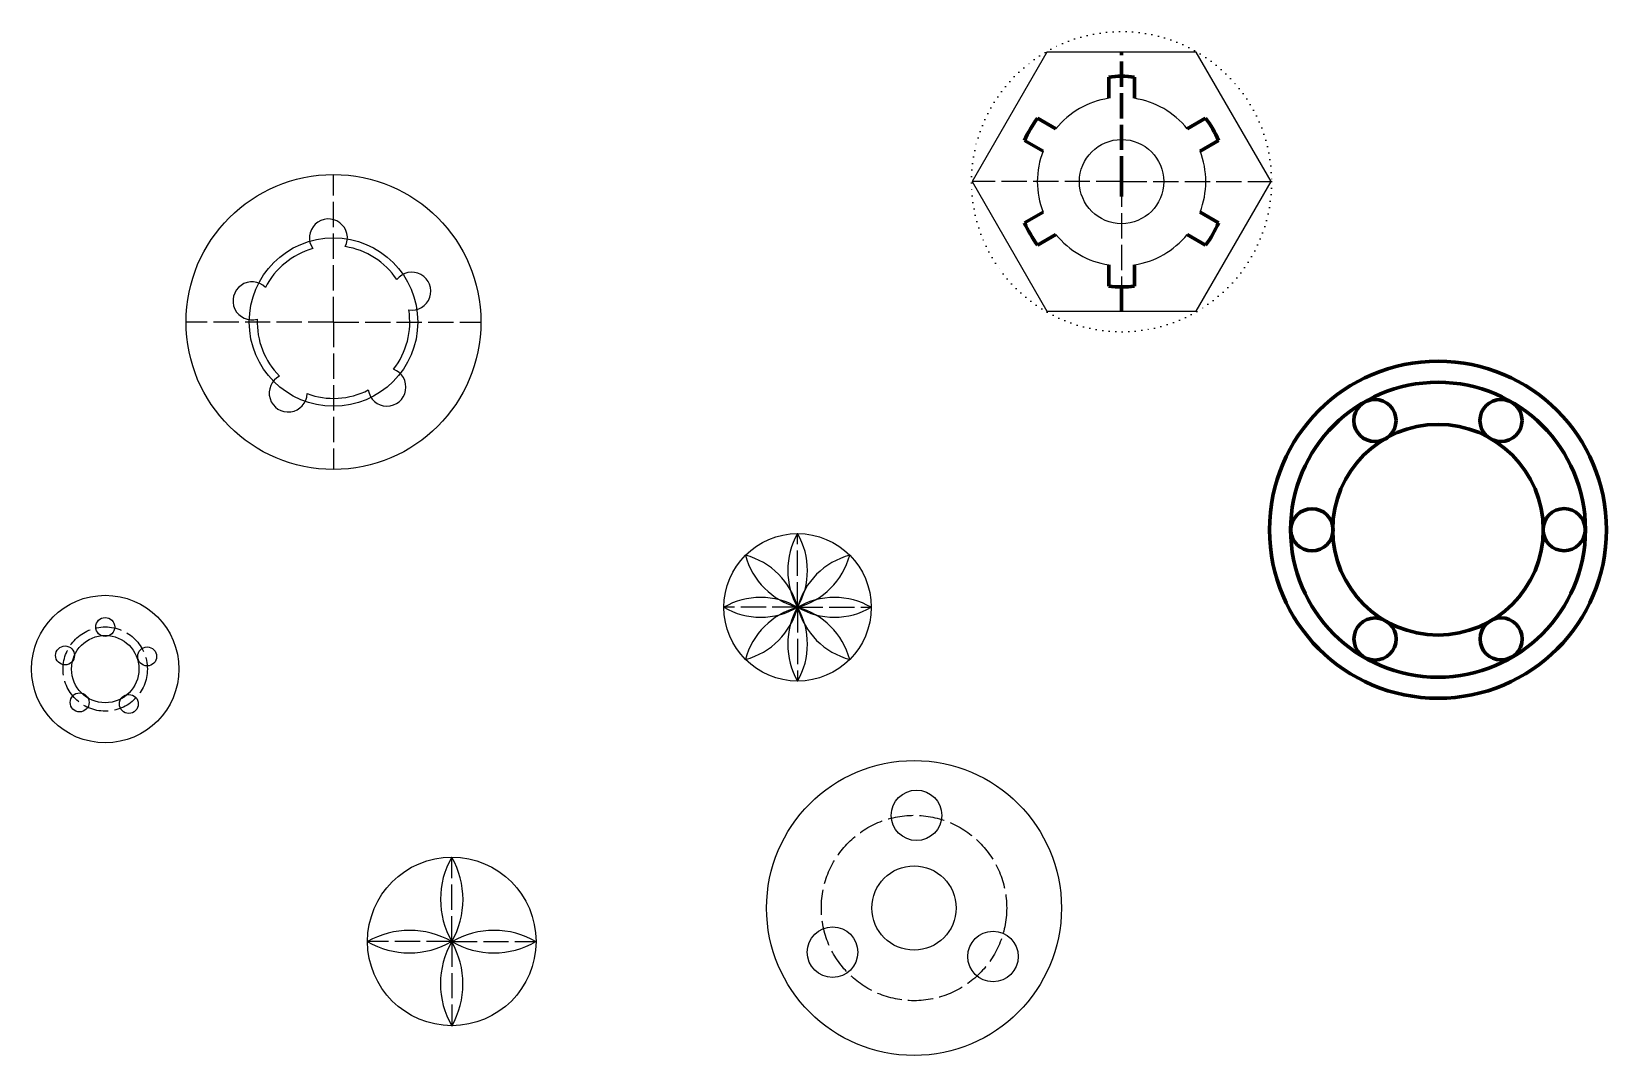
# Model space of a CAD drawing. Header units: millimetres. Extents: x 2608 to 3356, y 1869 to 2355.
import ezdxf

# ---------------------------------------------------------------- set-up
doc = ezdxf.new("R2010")
doc.units = ezdxf.units.MM
doc.linetypes.add('ACAD_ISO02W100', pattern=[15, 12, -3])
doc.linetypes.add('ACAD_ISO07W100', pattern=[3, 0, -3])

# ---------------------------------------------------------------- blocks, each defined once
blk = doc.blocks.new('*U2')
for centre, start, end in [((30.31, 0), 150, 210), ((-30.31, 0), 330, 30)]:
    blk.add_arc(centre, 35, start, end)
blk = doc.blocks.new('*U3')
at = {"color": 0, "linetype": 'ByBlock', "lineweight": -2, "transparency": 16777216}
blk.add_blockref('*U2', (2971.77, 2099.24), dxfattribs=at)
for p, rotation in [((2959.4, 2094.11), 45.00000000000001), ((2984.14, 2094.11), 315), ((2954.27, 2081.74), 90), ((2959.4, 2069.36), 135), ((2971.77, 2064.24), 180), ((2984.14, 2069.36), 225), ((2989.27, 2081.74), 270)]:
    blk.add_blockref('*U2', p, dxfattribs=dict(at, rotation=rotation))
blk = doc.blocks.new('*U4')
for centre, radius, start, end in [((34.65, 0.05), 40, 150, 210), ((-34.64, -0.05), 39.98, 329.986, 30.014)]:
    blk.add_arc(centre, radius, start, end)
blk = doc.blocks.new('*U5')
at = {"color": 0, "linetype": 'ByBlock', "lineweight": -2, "transparency": 16777216}
blk.add_blockref('*U4', (2807.56, 1943.12), dxfattribs=at)
for p, rotation in [((2787.5, 1923.08), 90), ((2807.53, 1903.02), 180), ((2827.59, 1923.05), 270)]:
    blk.add_blockref('*U4', p, dxfattribs=dict(at, rotation=rotation))
blk = doc.blocks.new('*U6')
blk.add_circle((0, 0), 12)
blk = doc.blocks.new('*U7')
at = {"color": 0, "linetype": 'ByBlock', "lineweight": -2, "transparency": 16777216}
blk.add_blockref('*U6', (3028.24, 1983), dxfattribs=at)
for p, rotation in [((2988.38, 1918.05), 120), ((3064.56, 1916), 240)]:
    blk.add_blockref('*U6', p, dxfattribs=dict(at, rotation=rotation))

msp = doc.modelspace()

# ---------------------------------------------------------------- linework, layer by layer
for p, q in [((3090.12, 2345.27), (3054.63, 2283.81)), ((3161.09, 2345.27), (3090.12, 2345.27)), ((3196.58, 2283.81), (3161.09, 2345.27)), ((3054.63, 2283.81), (3090.12, 2222.34)), ((3161.09, 2222.34), (3196.58, 2283.81)), ((3090.12, 2222.34), (3161.09, 2222.34))]:
    msp.add_line(p, q)
at = {"linetype": 'ACAD_ISO02W100', "lineweight": 100}
for p, q in [((3125.6, 2283.81), (3125.6, 2345.27)), ((3125.6, 2283.81), (3125.6, 2276.75)), ((3125.6, 2233.81), (3125.6, 2222.34))]:
    msp.add_line(p, q, dxfattribs=at)
at = {"lineweight": 100}
for p, q in [((3119.49, 2333.43), (3119.49, 2323.34)), ((3119.49, 2323.34), (3119.49, 2333.43)), ((3131.72, 2333.43), (3131.72, 2323.34)), ((3131.72, 2323.34), (3131.72, 2333.43)), ((3131.72, 2323.34), (3131.72, 2333.43)), ((3085.68, 2313.91), (3094.43, 2308.87)), ((3094.43, 2308.87), (3085.68, 2313.91)), ((3165.52, 2313.91), (3156.78, 2308.87)), ((3156.78, 2308.87), (3165.52, 2313.91)), ((3079.57, 2303.33), (3088.31, 2298.28)), ((3088.31, 2298.28), (3079.57, 2303.33)), ((3171.64, 2303.33), (3162.89, 2298.28)), ((3162.89, 2298.28), (3171.64, 2303.33)), ((3125.6, 2276.75), (3125.6, 2283.81)), ((3079.57, 2264.29), (3088.31, 2269.34)), ((3088.31, 2269.34), (3079.57, 2264.29)), ((3171.64, 2264.29), (3162.89, 2269.34)), ((3162.89, 2269.34), (3171.64, 2264.29)), ((3085.68, 2253.7), (3094.43, 2258.75)), ((3094.43, 2258.75), (3085.68, 2253.7)), ((3165.52, 2253.7), (3156.78, 2258.75)), ((3156.78, 2258.75), (3165.52, 2253.7)), ((3119.49, 2234.18), (3119.49, 2244.28)), ((3119.49, 2244.28), (3119.49, 2234.18)), ((3131.72, 2234.18), (3131.72, 2244.28)), ((3131.72, 2234.18), (3131.72, 2244.28)), ((3131.72, 2244.28), (3131.72, 2234.18))]:
    msp.add_line(p, q, dxfattribs=at)
at = {"linetype": 'ACAD_ISO02W100'}
for p, q in [((2751.39, 2217.15), (2751.39, 2287.15)), ((3125.6, 2283.81), (3054.63, 2283.81)), ((3125.6, 2283.81), (3196.58, 2283.81)), ((3125.6, 2283.81), (3125.6, 2233.81)), ((2751.39, 2217.15), (2681.39, 2217.15)), ((2751.39, 2217.15), (2821.39, 2217.15)), ((2751.39, 2217.15), (2751.39, 2147.15)), ((2971.77, 2081.74), (2971.77, 2116.74)), ((2971.77, 2081.74), (2971.77, 2116.74)), ((2971.77, 2081.74), (2936.77, 2081.74)), ((2971.77, 2081.74), (2971.77, 2046.74)), ((2971.77, 2081.74), (3006.77, 2081.74)), ((2807.57, 1923.16), (2807.57, 1963.16)), ((2807.57, 1923.16), (2767.57, 1923.16)), ((2807.57, 1923.16), (2847.57, 1923.16)), ((2807.57, 1923.16), (2807.57, 1883.16))]:
    msp.add_line(p, q, dxfattribs=at)
at = {"linetype": 'ACAD_ISO07W100'}
msp.add_circle((3125.6, 2283.81), 71.24, dxfattribs=at)
for centre, radius in [((3125.6, 2283.81), 20), ((2751.39, 2217.15), 70), ((2751.39, 2217.15), 40), ((2971.77, 2081.74), 35), ((2643, 2052.43), 35), ((2643, 2072.4), 4.5), ((2643, 2052.43), 16), ((2623.92, 2058.91), 4.5), ((2662.91, 2058.42), 4.5), ((2630.85, 2036.61), 4.5), ((2654.21, 2035.87), 4.5), ((3027.06, 1939.02), 70), ((2807.57, 1923.16), 40), ((3027.06, 1939.02), 20)]:
    msp.add_circle(centre, radius)
at = {"lineweight": 100}
for centre, radius in [((3275.87, 2118.57), 80), ((3275.87, 2118.57), 70), ((3245.92, 2170.39), 10), ((3305.78, 2170.42), 10), ((3275.87, 2118.57), 50), ((3216.01, 2118.54), 10), ((3335.74, 2118.59), 10), ((3245.97, 2066.71), 10), ((3305.83, 2066.74), 10)]:
    msp.add_circle(centre, radius, dxfattribs=at)
at = {"linetype": 'ACAD_ISO02W100'}
for centre, radius in [((2643, 2052.43), 20), ((3027.06, 1939.02), 44)]:
    msp.add_circle(centre, radius, dxfattribs=at)
at = {"lineweight": 100}
for start, end in [(82.97722, 97.02278), (142.97722, 157.02278), (22.97722, 37.02278), (202.97722, 217.02278), (322.97722, 337.02278), (262.97722, 277.02278)]:
    msp.add_arc((3125.6, 2283.81), 50, start, end, dxfattribs=at)
for centre, radius, start, end in [((3125.6, 2283.81), 40, 98.79096, 141.20904), ((3125.6, 2283.81), 40, 38.79096, 81.20904), ((3125.6, 2283.81), 40, 158.79096, 201.20904), ((3125.6, 2283.81), 40, 338.79096, 21.20904), ((2748.98, 2257.08), 9, 332.67371, 214.22168), ((3125.6, 2283.81), 40, 218.79096, 261.20904), ((3125.6, 2283.81), 40, 278.79096, 321.20904), ((2751.39, 2217.15), 36.23, 105.7714, 153.12398), ((2751.39, 2217.15), 36.23, 33.7714, 81.12398), ((2712.67, 2227.2), 9, 44.67371, 286.22168), ((2788.62, 2231.78), 9, 260.67371, 142.22168), ((2751.39, 2217.15), 36.23, 321.7714, 9.12398), ((2751.39, 2217.15), 36.23, 177.7714, 225.12398), ((2729.86, 2183.44), 9, 116.67371, 358.22168), ((2776.8, 2186.26), 9, 188.67371, 70.22168), ((2751.39, 2217.15), 36.23, 249.7714, 297.12398)]:
    msp.add_arc(centre, radius, start, end)

# ---------------------------------------------------------------- block references
for name in ['*U3', '*U7', '*U5']:
    msp.add_blockref(name, (0, 0))

doc.saveas('drawing.dxf')
